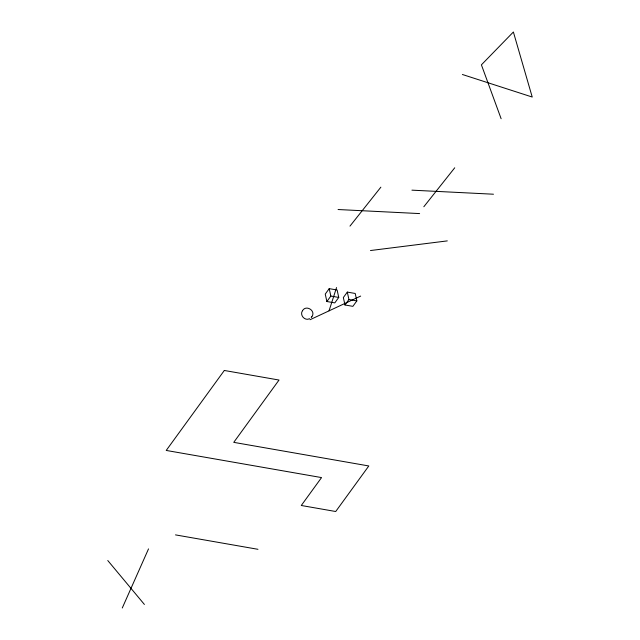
<?xml version="1.0" encoding="UTF-8"?>
<svg xmlns="http://www.w3.org/2000/svg" width="640" height="640" viewBox="0 0 640 640"><rect width="100%" height="100%" fill="white"/><g stroke="black" fill="none" stroke-linecap="round" stroke-linejoin="round"><path stroke-width="0.96" d="M329.04 310.848L336.544 287.576M122.272 608L148.52 548.896M302.584 310.56C299.296 314.912 304.792 321.264 309.568 318.712M311.864 316.752C316.224 310.816 306.048 304.368 302.488 310.696M311.224 317.544L311.848 316.768M329.216 288.64L325.256 294.096L326.872 301.512L334.784 302.896L338.744 297.44L337.128 290.024L329.216 288.64L330.84 296.064L326.872 301.512M347.312 292.096L343.344 297.544L344.968 304.968L352.872 306.352L356.84 300.896L355.224 293.472L347.312 292.096L348.928 299.512L344.968 304.968M349.976 226.112L380.872 187.16M423.832 206.744L454.728 167.8M310.016 319.728L360.68 296.08M370.472 250.536L447.296 240.896M411.928 190.16L493.472 194.216M338.072 209.528L419.616 213.584M330.84 296.064L338.744 297.44M348.928 299.512L356.84 300.896M175.496 534.888L257.968 549.304M462.392 74.488L532.224 97.04L513.384 32L481.408 64.848L501.128 118.728M107.776 560.528L144.4 604.448M224.32 370.472L166.224 450.44L321.552 477.584L301.28 505.488L335.712 511.512L368.808 465.96L233.752 442.352L279.024 380.04L224.32 370.472"/></g></svg>
